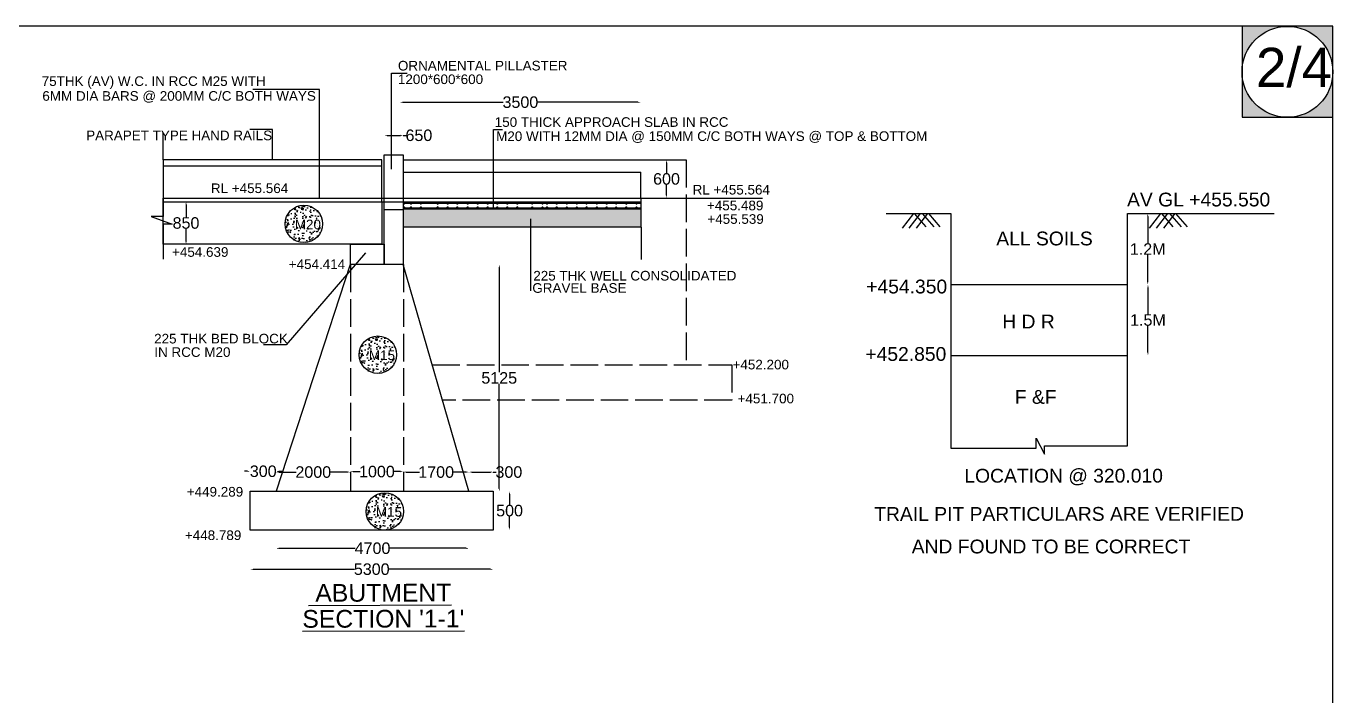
# Model space of a CAD drawing. Header units: inches. Extents: x 488932 to 506141, y -170181 to -158037.
# Drawn here: x 494785 to 506141, y -163856 to -158037 of the extents above; entities that cross this region are included whole.
import ezdxf

# ---------------------------------------------------------------- set-up
doc = ezdxf.new("R2010")
doc.units = ezdxf.units.IN
doc.header["$MEASUREMENT"] = 0
doc.linetypes.add('ACAD_ISO02W100', pattern=[15, 12, -3])
for name, color, linetype in [('DIMENSION', 7, 'Continuous'), ('DRAWING', 7, 'Continuous'), ('TEXT', 7, 'Continuous')]:
    doc.layers.add(name, color=color, linetype=linetype)
doc.styles.get("Standard").update_dxf_attribs({"font": 'arial.ttf'})
doc.dimstyles.new('ST100', dxfattribs={"dimtxt": 100, "dimasz": 25, "dimexe": 0, "dimexo": 300, "dimgap": 0.09, "dimtad": 0, "dimtih": 1, "dimtoh": 1, "dimdec": 0, "dimzin": 0, "dimdsep": 46, "dimtxsty": 'Standard', "dimcen": 0, "dimse1": 1, "dimse2": 1, "dimadec": 0, "dimazin": 0, "dimtfac": 1, "dimtdec": 0, "dimtofl": 0, "dimtmove": 0, "dimatfit": 3, "dimfxl": 2000, "dimtolj": 1, "dimtzin": 0, "dimarcsym": 0})

# ---------------------------------------------------------------- blocks, each defined once
blk = doc.blocks.new('*D53')
at = {"layer": 'Defpoints', "color": 0, "ltscale": 0.4, "transparency": 16777216}
for p in [(496957, -162079), (498632, -162079), (498632, -162574)]:
    blk.add_point(p, dxfattribs=at)
at = {"layer": 'DIMENSION', "color": 0, "lineweight": -2, "ltscale": 0.4, "transparency": 16777216}
for p, q in [((496982, -162574), (497644, -162574)), ((498608, -162574), (497946, -162574))]:
    blk.add_line(p, q, dxfattribs=at)
at = {"layer": 'DIMENSION', "color": 0, "ltscale": 0.4, "transparency": 16777216}
for points in [[(496982, -162570), (496982, -162579), (496957, -162574)], [(498608, -162570), (498608, -162579), (498632, -162574)]]:
    blk.add_solid(points, dxfattribs=at)
at = {"layer": 'DIMENSION', "color": 0, "ltscale": 0.4, "transparency": 16777216, "insert": (497795, -162574), "char_height": 100, "attachment_point": 5}
blk.add_mtext('\\A1;4700', dxfattribs=at)
blk = doc.blocks.new('*D54')
at = {"layer": 'Defpoints', "color": 0, "ltscale": 0.4, "transparency": 16777216}
for p in [(496732, -162416), (498844, -162416), (498844, -162756)]:
    blk.add_point(p, dxfattribs=at)
at = {"layer": 'DIMENSION', "color": 0, "lineweight": -2, "ltscale": 0.4, "transparency": 16777216}
for p, q in [((496758, -162756), (497639, -162756)), ((498820, -162756), (497938, -162756))]:
    blk.add_line(p, q, dxfattribs=at)
at = {"layer": 'DIMENSION', "color": 0, "ltscale": 0.4, "transparency": 16777216}
for points in [[(496758, -162752), (496758, -162761), (496732, -162756)], [(498820, -162752), (498820, -162761), (498844, -162756)]]:
    blk.add_solid(points, dxfattribs=at)
at = {"layer": 'DIMENSION', "color": 0, "ltscale": 0.4, "transparency": 16777216, "insert": (497788, -162756), "char_height": 100, "attachment_point": 5}
blk.add_mtext('\\A1;5300', dxfattribs=at)
blk = doc.blocks.new('*D55')
at = {"layer": 'Defpoints', "color": 0, "ltscale": 0.4, "transparency": 16777216}
for p in [(496957, -161905), (496732, -162079), (496957, -162079)]:
    blk.add_point(p, dxfattribs=at)
at = {"layer": 'DIMENSION', "color": 0, "lineweight": -2, "ltscale": 0.4, "transparency": 16777216}
for p, q in [((496708, -161905), (496682, -161905)), ((496982, -161905), (497007, -161905))]:
    blk.add_line(p, q, dxfattribs=at)
at = {"layer": 'DIMENSION', "color": 0, "ltscale": 0.4, "transparency": 16777216}
for points in [[(496708, -161901), (496708, -161909), (496732, -161905)], [(496982, -161901), (496982, -161909), (496957, -161905)]]:
    blk.add_solid(points, dxfattribs=at)
at = {"layer": 'DIMENSION', "color": 0, "ltscale": 0.4, "transparency": 16777216, "insert": (496845, -161905), "char_height": 100, "attachment_point": 5}
blk.add_mtext('\\A1;300', dxfattribs=at)
blk = doc.blocks.new('*D56')
at = {"layer": 'Defpoints', "color": 0, "ltscale": 0.4, "transparency": 16777216}
for p in [(497603, -161912), (496957, -162079), (497603, -162079)]:
    blk.add_point(p, dxfattribs=at)
at = {"layer": 'DIMENSION', "color": 0, "lineweight": -2, "ltscale": 0.4, "transparency": 16777216}
for p, q in [((496982, -161912), (497130, -161912)), ((497578, -161912), (497430, -161912))]:
    blk.add_line(p, q, dxfattribs=at)
at = {"layer": 'DIMENSION', "color": 0, "ltscale": 0.4, "transparency": 16777216}
for points in [[(496982, -161907), (496982, -161916), (496957, -161912)], [(497578, -161907), (497578, -161916), (497603, -161912)]]:
    blk.add_solid(points, dxfattribs=at)
at = {"layer": 'DIMENSION', "color": 0, "ltscale": 0.4, "transparency": 16777216, "insert": (497280, -161912), "char_height": 100, "attachment_point": 5}
blk.add_mtext('\\A1;2000', dxfattribs=at)
blk = doc.blocks.new('*D57')
at = {"layer": 'Defpoints', "color": 0, "ltscale": 0.4, "transparency": 16777216}
for p in [(498063, -161908), (497603, -162079), (498063, -162079)]:
    blk.add_point(p, dxfattribs=at)
at = {"layer": 'DIMENSION', "color": 0, "lineweight": -2, "ltscale": 0.4, "transparency": 16777216}
for p, q in [((497628, -161908), (497688, -161908)), ((498038, -161908), (497978, -161908))]:
    blk.add_line(p, q, dxfattribs=at)
at = {"layer": 'DIMENSION', "color": 0, "ltscale": 0.4, "transparency": 16777216}
for points in [[(497628, -161904), (497628, -161913), (497603, -161908)], [(498038, -161904), (498038, -161913), (498063, -161908)]]:
    blk.add_solid(points, dxfattribs=at)
at = {"layer": 'DIMENSION', "color": 0, "ltscale": 0.4, "transparency": 16777216, "insert": (497833, -161908), "char_height": 100, "attachment_point": 5}
blk.add_mtext('\\A1;1000', dxfattribs=at)
blk = doc.blocks.new('*D58')
at = {"layer": 'Defpoints', "color": 0, "ltscale": 0.4, "transparency": 16777216}
for p in [(498632, -161912), (498063, -162079), (498632, -162079)]:
    blk.add_point(p, dxfattribs=at)
at = {"layer": 'DIMENSION', "color": 0, "lineweight": -2, "ltscale": 0.4, "transparency": 16777216}
for p, q in [((498088, -161912), (498203, -161912)), ((498608, -161912), (498492, -161912))]:
    blk.add_line(p, q, dxfattribs=at)
at = {"layer": 'DIMENSION', "color": 0, "ltscale": 0.4, "transparency": 16777216}
for points in [[(498088, -161907), (498088, -161916), (498063, -161912)], [(498608, -161907), (498608, -161916), (498632, -161912)]]:
    blk.add_solid(points, dxfattribs=at)
at = {"layer": 'DIMENSION', "color": 0, "ltscale": 0.4, "transparency": 16777216, "insert": (498348, -161912), "char_height": 100, "attachment_point": 5}
blk.add_mtext('\\A1;1700', dxfattribs=at)
blk = doc.blocks.new('*D59')
at = {"layer": 'Defpoints', "color": 0, "ltscale": 0.4, "transparency": 16777216}
for p in [(498844, -161912), (498632, -162079), (498844, -162079)]:
    blk.add_point(p, dxfattribs=at)
at = {"layer": 'DIMENSION', "color": 0, "lineweight": -2, "ltscale": 0.4, "transparency": 16777216}
for p, q in [((498658, -161912), (498820, -161912)), ((498844, -161912), (498870, -161912))]:
    blk.add_line(p, q, dxfattribs=at)
at = {"layer": 'DIMENSION', "color": 0, "ltscale": 0.4, "transparency": 16777216}
for points in [[(498658, -161907), (498658, -161916), (498632, -161912)], [(498820, -161907), (498820, -161916), (498844, -161912)]]:
    blk.add_solid(points, dxfattribs=at)
at = {"layer": 'DIMENSION', "color": 0, "ltscale": 0.4, "transparency": 16777216, "insert": (498980, -161912), "char_height": 100, "attachment_point": 5}
blk.add_mtext('\\A1;300', dxfattribs=at)
blk = doc.blocks.new('*D60')
at = {"layer": 'Defpoints', "color": 0, "ltscale": 0.4, "transparency": 16777216}
for p in [(498844, -162079), (498844, -162416), (498986, -162416)]:
    blk.add_point(p, dxfattribs=at)
at = {"layer": 'DIMENSION', "color": 0, "lineweight": -2, "ltscale": 0.4, "transparency": 16777216}
for p, q in [((498986, -162104), (498986, -162196)), ((498986, -162391), (498986, -162299))]:
    blk.add_line(p, q, dxfattribs=at)
at = {"layer": 'DIMENSION', "color": 0, "ltscale": 0.4, "transparency": 16777216}
for points in [[(498981, -162104), (498990, -162104), (498986, -162079)], [(498981, -162391), (498990, -162391), (498986, -162416)]]:
    blk.add_solid(points, dxfattribs=at)
at = {"layer": 'DIMENSION', "color": 0, "ltscale": 0.4, "transparency": 16777216, "insert": (498986, -162247), "char_height": 100, "attachment_point": 5}
blk.add_mtext('\\A1;500', dxfattribs=at)
blk = doc.blocks.new('*D61')
at = {"layer": 'Defpoints', "color": 0, "ltscale": 0.4, "transparency": 16777216}
for p in [(498062, -160110), (498896, -160110), (498844, -162079)]:
    blk.add_point(p, dxfattribs=at)
at = {"layer": 'DIMENSION', "color": 0, "lineweight": -2, "ltscale": 0.4, "transparency": 16777216}
for p, q in [((498896, -160134), (498896, -161043)), ((498896, -162054), (498896, -161145))]:
    blk.add_line(p, q, dxfattribs=at)
at = {"layer": 'DIMENSION', "color": 0, "ltscale": 0.4, "transparency": 16777216}
for points in [[(498892, -160134), (498901, -160134), (498896, -160110)], [(498892, -162054), (498901, -162054), (498896, -162079)]]:
    blk.add_solid(points, dxfattribs=at)
at = {"layer": 'DIMENSION', "color": 0, "ltscale": 0.4, "transparency": 16777216, "insert": (498896, -161094), "char_height": 100, "attachment_point": 5}
blk.add_mtext('\\A1;5125', dxfattribs=at)
blk = doc.blocks.new('*D62')
at = {"layer": 'Defpoints', "color": 0, "ltscale": 0.4, "transparency": 16777216}
for p in [(496200, -159563), (496174, -159932), (496174, -159932)]:
    blk.add_point(p, dxfattribs=at)
at = {"layer": 'DIMENSION', "color": 0, "lineweight": -2, "ltscale": 0.4, "transparency": 16777216}
for p, q in [((496174, -159588), (496174, -159697)), ((496174, -159908), (496174, -159799))]:
    blk.add_line(p, q, dxfattribs=at)
at = {"layer": 'DIMENSION', "color": 0, "ltscale": 0.4, "transparency": 16777216}
for points in [[(496170, -159588), (496179, -159588), (496174, -159563)], [(496170, -159908), (496179, -159908), (496174, -159932)]]:
    blk.add_solid(points, dxfattribs=at)
at = {"layer": 'DIMENSION', "color": 0, "ltscale": 0.4, "transparency": 16777216, "insert": (496174, -159748), "char_height": 100, "attachment_point": 5}
blk.add_mtext('\\A1;850', dxfattribs=at)
blk = doc.blocks.new('*D63')
at = {"layer": 'Defpoints', "color": 0, "ltscale": 0.4, "transparency": 16777216}
for p in [(498062, -158986), (497898, -159154), (498062, -159154)]:
    blk.add_point(p, dxfattribs=at)
at = {"layer": 'DIMENSION', "color": 0, "lineweight": -2, "ltscale": 0.4, "transparency": 16777216}
for p, q in [((497922, -158986), (498037, -158986)), ((498062, -158986), (498087, -158986))]:
    blk.add_line(p, q, dxfattribs=at)
at = {"layer": 'DIMENSION', "color": 0, "ltscale": 0.4, "transparency": 16777216}
for points in [[(497922, -158981), (497922, -158990), (497898, -158986)], [(498037, -158981), (498037, -158990), (498062, -158986)]]:
    blk.add_solid(points, dxfattribs=at)
at = {"layer": 'DIMENSION', "color": 0, "ltscale": 0.4, "transparency": 16777216, "insert": (498198, -158986), "char_height": 100, "attachment_point": 5}
blk.add_mtext('\\A1;650', dxfattribs=at)
blk = doc.blocks.new('*D64')
at = {"layer": 'Defpoints', "color": 0, "ltscale": 0.4, "transparency": 16777216}
for p in [(498034, -158708), (500126, -158698), (500126, -159307)]:
    blk.add_point(p, dxfattribs=at)
at = {"layer": 'DIMENSION', "color": 0, "lineweight": -2, "ltscale": 0.4, "transparency": 16777216}
for p, q in [((498059, -158698), (498931, -158698)), ((500102, -158698), (499229, -158698))]:
    blk.add_line(p, q, dxfattribs=at)
at = {"layer": 'DIMENSION', "color": 0, "ltscale": 0.4, "transparency": 16777216}
for points in [[(498059, -158694), (498059, -158703), (498034, -158698)], [(500102, -158694), (500102, -158703), (500126, -158698)]]:
    blk.add_solid(points, dxfattribs=at)
at = {"layer": 'DIMENSION', "color": 0, "ltscale": 0.4, "transparency": 16777216, "insert": (499080, -158698), "char_height": 100, "attachment_point": 5}
blk.add_mtext('\\A1;3500', dxfattribs=at)
blk = doc.blocks.new('*D65')
at = {"layer": 'Defpoints', "color": 0, "ltscale": 0.4, "transparency": 16777216}
for p in [(500350, -159199), (500386, -159199), (500427, -159530)]:
    blk.add_point(p, dxfattribs=at)
at = {"layer": 'DIMENSION', "color": 0, "lineweight": -2, "ltscale": 0.4, "transparency": 16777216}
for p, q in [((500350, -159224), (500350, -159314)), ((500350, -159506), (500350, -159416))]:
    blk.add_line(p, q, dxfattribs=at)
at = {"layer": 'DIMENSION', "color": 0, "ltscale": 0.4, "transparency": 16777216}
for points in [[(500346, -159224), (500355, -159224), (500350, -159199)], [(500346, -159506), (500355, -159506), (500350, -159530)]]:
    blk.add_solid(points, dxfattribs=at)
at = {"layer": 'DIMENSION', "color": 0, "ltscale": 0.4, "transparency": 16777216, "insert": (500350, -159365), "char_height": 100, "attachment_point": 5}
blk.add_mtext('\\A1;600', dxfattribs=at)
blk = doc.blocks.new('*D67')
at = {"layer": 'Defpoints', "color": 0, "ltscale": 0.4, "transparency": 16777216}
for p in [(504356, -159664), (504532, -159664), (504356, -160283)]:
    blk.add_point(p, dxfattribs=at)
at = {"layer": 'DRAWING', "color": 0, "lineweight": -2, "ltscale": 0.4, "transparency": 16777216}
for p, q in [((504532, -159690), (504532, -159923)), ((504532, -160258), (504532, -160024))]:
    blk.add_line(p, q, dxfattribs=at)
at = {"layer": 'DRAWING', "color": 0, "ltscale": 0.4, "transparency": 16777216}
for points in [[(504528, -159690), (504537, -159690), (504532, -159664)], [(504528, -160258), (504537, -160258), (504532, -160283)]]:
    blk.add_solid(points, dxfattribs=at)
at = {"layer": 'DRAWING', "color": 0, "ltscale": 0.4, "transparency": 16777216, "insert": (504532, -159974), "char_height": 100, "attachment_point": 5}
blk.add_mtext('\\A1;1.2M', dxfattribs=at)
blk = doc.blocks.new('*D68')
at = {"layer": 'Defpoints', "color": 0, "ltscale": 0.4, "transparency": 16777216}
for p in [(504356, -160283), (504356, -160899), (504534, -160899)]:
    blk.add_point(p, dxfattribs=at)
at = {"layer": 'DRAWING', "color": 0, "lineweight": -2, "ltscale": 0.4, "transparency": 16777216}
for p, q in [((504534, -160308), (504534, -160540)), ((504534, -160874), (504534, -160642))]:
    blk.add_line(p, q, dxfattribs=at)
at = {"layer": 'DRAWING', "color": 0, "ltscale": 0.4, "transparency": 16777216}
for points in [[(504530, -160308), (504539, -160308), (504534, -160283)], [(504530, -160874), (504539, -160874), (504534, -160899)]]:
    blk.add_solid(points, dxfattribs=at)
at = {"layer": 'DRAWING', "color": 0, "ltscale": 0.4, "transparency": 16777216, "insert": (504534, -160591), "char_height": 100, "attachment_point": 5}
blk.add_mtext('\\A1;1.5M', dxfattribs=at)

msp = doc.modelspace()

# ---------------------------------------------------------------- hatches: boundary and pattern name
at = {"layer": 'DRAWING', "ltscale": 0.4}
h = msp.add_hatch(dxfattribs=at)
h.set_pattern_fill('AR-CONC', color=256, scale=12.893543, angle=0.1412, style=0)
h.set_pattern_definition([(50.141203, (0, 0), (92.499912, -7.863036), [9.670158, -106.371733]), (355.141203, (0, 0), (-18.128922, 96.939836), [7.736126, -85.097386]), (100.592603, (7.71, -0.655), (74.371058, 89.076741), [8.218369, -90.402062]), (46.325403, (-0.06, 25.79), (137.657364, -21.00208), [14.505236, -159.5576]), (96.776803, (11.41, 24.04), (120.201244, 125.894923), [12.327554, -135.603072]), (351.325403, (-0.06, 25.79), (120.201146, 125.895017), [11.60419, -127.64608]), (21.141203, (12.846, 19.37), (77.09017, -51.722013), [9.670158, -106.371733]), (326.141203, (12.85, 19.37), (31.141452, 93.574567), [7.736126, -85.097386]), (71.592603, (19.27, 15.06), (108.231654, 41.852469), [8.218369, -90.402062]), (37.641203, (0, 0), (1.4620525, 42.925547), [0, -84.065903, 0, -86.386741, 0, -85.419725]), (7.641203, (0, 0), (33.7935554, 50.9370826), [0, -49.253336, 0, -82.1318714, 0, -32.556197]), (327.641203, (-28.753, -0.07), (68.8355854, -2.7384882), [0, -32.2338585, 0, -100.5696385, 0, -133.448174]), (317.641203, (-41.646, -0.1), (75.1613245, 13.092351), [0, -41.904016, 0, -66.788555, 0, -94.767544])])
h.paths.add_polyline_path([(497035.4, -159755.3, 1), (497360.7, -159755.3, 1)])
h.paths.add_polyline_path([(497098.6, -159697.4), (497353.4, -159697.4), (497353.4, -159824.6), (497098.6, -159824.6)], flags=24)
h = msp.add_hatch(dxfattribs=at)
h.set_pattern_fill('AR-SAND', color=256, scale=20, style=0)
h.set_pattern_definition([(37.5, (0, 0), (-1.2598672, 38.5364754), [0, -30.4, 0, -34, 0, -32.5]), (7.5, (0, 0), (35.395534, 56.4429213), [0, -16.4, 0, -27.4, 0, -10.5]), (327.5, (-24.6, 0), (62.2828372, 0.113181), [0, -10, 0, -36, 0, -47]), (317.5, (-24.6, 0), (60.122532, 17.5535113), [0, -5, 0, -23.6, 0, -27])])
h.paths.add_polyline_path([(500128.5, -159626), (498062, -159626), (498062, -159782), (500128.5, -159782)])
h = msp.add_hatch(dxfattribs=at)
h.set_pattern_fill('ANSI31', color=256, style=0)
h.set_pattern_definition([(45, (0, 0), (-0.088388347648, 0.088388347648), [])])
h.paths.add_polyline_path([(498073, -159578.5, 1), (498064, -159578.5, 1)])
h = msp.add_hatch(dxfattribs=at)
h.set_pattern_fill('ANSI31', color=256, style=0)
h.set_pattern_definition([(315, (0, -319190.5), (-0.088388347648, -0.088388347648), [])])
h.paths.add_polyline_path([(498064, -159612, 1), (498073, -159612, 1)])
h = msp.add_hatch(dxfattribs=at)
h.set_pattern_fill('ANSI31', color=256, style=0)
h.set_pattern_definition([(45, (60.5, 0), (-0.088388347648, 0.088388347648), [])])
h.paths.add_polyline_path([(498133.5, -159578.5, 1), (498124.5, -159578.5, 1)])
h = msp.add_hatch(dxfattribs=at)
h.set_pattern_fill('ANSI31', color=256, style=0)
h.set_pattern_definition([(315, (60.5, -319190.5), (-0.088388347648, -0.088388347648), [])])
h.paths.add_polyline_path([(498124.5, -159612, 1), (498133.5, -159612, 1)])
h = msp.add_hatch(dxfattribs=at)
h.set_pattern_fill('ANSI31', color=256, style=0)
h.set_pattern_definition([(45, (146, 0), (-0.088388347648, 0.088388347648), [])])
h.paths.add_polyline_path([(498219, -159578.5, 1), (498210, -159578.5, 1)])
h = msp.add_hatch(dxfattribs=at)
h.set_pattern_fill('ANSI31', color=256, style=0)
h.set_pattern_definition([(315, (146, -319190.5), (-0.088388347648, -0.088388347648), [])])
h.paths.add_polyline_path([(498210, -159612, 1), (498219, -159612, 1)])
h = msp.add_hatch(dxfattribs=at)
h.set_pattern_fill('ANSI31', color=256, style=0)
h.set_pattern_definition([(45, (291.5, 0), (-0.088388347648, 0.088388347648), [])])
h.paths.add_polyline_path([(498364.5, -159578.5, 1), (498355.5, -159578.5, 1)])
h = msp.add_hatch(dxfattribs=at)
h.set_pattern_fill('ANSI31', color=256, style=0)
h.set_pattern_definition([(315, (291.5, -319190.5), (-0.088388347648, -0.088388347648), [])])
h.paths.add_polyline_path([(498355.5, -159612, 1), (498364.5, -159612, 1)])
h = msp.add_hatch(dxfattribs=at)
h.set_pattern_fill('ANSI31', color=256, style=0)
h.set_pattern_definition([(45, (379, 0), (-0.088388347648, 0.088388347648), [])])
h.paths.add_polyline_path([(498452, -159578.5, 1), (498443, -159578.5, 1)])
h = msp.add_hatch(dxfattribs=at)
h.set_pattern_fill('ANSI31', color=256, style=0)
h.set_pattern_definition([(315, (379, -319190.5), (-0.088388347648, -0.088388347648), [])])
h.paths.add_polyline_path([(498443, -159612, 1), (498452, -159612, 1)])
h = msp.add_hatch(dxfattribs=at)
h.set_pattern_fill('ANSI31', color=256, style=0)
h.set_pattern_definition([(45, (463, 0), (-0.088388347648, 0.088388347648), [])])
h.paths.add_polyline_path([(498536, -159578.5, 1), (498527, -159578.5, 1)])
h = msp.add_hatch(dxfattribs=at)
h.set_pattern_fill('ANSI31', color=256, style=0)
h.set_pattern_definition([(315, (463, -319190.5), (-0.088388347648, -0.088388347648), [])])
h.paths.add_polyline_path([(498527, -159612, 1), (498536, -159612, 1)])
h = msp.add_hatch(dxfattribs=at)
h.set_pattern_fill('ANSI31', color=256, style=0)
h.set_pattern_definition([(45, (552.5, 0), (-0.088388347648, 0.088388347648), [])])
h.paths.add_polyline_path([(498625.5, -159578.5, 1), (498616.5, -159578.5, 1)])
h = msp.add_hatch(dxfattribs=at)
h.set_pattern_fill('ANSI31', color=256, style=0)
h.set_pattern_definition([(315, (552.5, -319190.5), (-0.088388347648, -0.088388347648), [])])
h.paths.add_polyline_path([(498616.5, -159612, 1), (498625.5, -159612, 1)])
h = msp.add_hatch(dxfattribs=at)
h.set_pattern_fill('ANSI31', color=256, style=0)
h.set_pattern_definition([(45, (639.5, 0), (-0.088388347648, 0.088388347648), [])])
h.paths.add_polyline_path([(498712.5, -159578.5, 1), (498703.5, -159578.5, 1)])
h = msp.add_hatch(dxfattribs=at)
h.set_pattern_fill('ANSI31', color=256, style=0)
h.set_pattern_definition([(315, (639.5, -319190.5), (-0.088388347648, -0.088388347648), [])])
h.paths.add_polyline_path([(498703.5, -159612, 1), (498712.5, -159612, 1)])
h = msp.add_hatch(dxfattribs=at)
h.set_pattern_fill('ANSI31', color=256, style=0)
h.set_pattern_definition([(45, (726.5, 0), (-0.088388347648, 0.088388347648), [])])
h.paths.add_polyline_path([(498799.5, -159578.5, 1), (498790.5, -159578.5, 1)])
h = msp.add_hatch(dxfattribs=at)
h.set_pattern_fill('ANSI31', color=256, style=0)
h.set_pattern_definition([(315, (726.5, -319190.5), (-0.088388347648, -0.088388347648), [])])
h.paths.add_polyline_path([(498790.5, -159612, 1), (498799.5, -159612, 1)])
h = msp.add_hatch(dxfattribs=at)
h.set_pattern_fill('ANSI31', color=256, style=0)
h.set_pattern_definition([(45, (810.5, 0), (-0.088388347648, 0.088388347648), [])])
h.paths.add_polyline_path([(498883.5, -159578.5, 1), (498874.5, -159578.5, 1)])
h = msp.add_hatch(dxfattribs=at)
h.set_pattern_fill('ANSI31', color=256, style=0)
h.set_pattern_definition([(315, (810.5, -319190.5), (-0.088388347648, -0.088388347648), [])])
h.paths.add_polyline_path([(498874.5, -159612, 1), (498883.5, -159612, 1)])
h = msp.add_hatch(dxfattribs=at)
h.set_pattern_fill('ANSI31', color=256, style=0)
h.set_pattern_definition([(45, (897, 0), (-0.088388347648, 0.088388347648), [])])
h.paths.add_polyline_path([(498970, -159578.5, 1), (498961, -159578.5, 1)])
h = msp.add_hatch(dxfattribs=at)
h.set_pattern_fill('ANSI31', color=256, style=0)
h.set_pattern_definition([(315, (897, -319190.5), (-0.088388347648, -0.088388347648), [])])
h.paths.add_polyline_path([(498961, -159612, 1), (498970, -159612, 1)])
h = msp.add_hatch(dxfattribs=at)
h.set_pattern_fill('ANSI31', color=256, style=0)
h.set_pattern_definition([(45, (984, 0), (-0.088388347648, 0.088388347648), [])])
h.paths.add_polyline_path([(499057, -159578.5, 1), (499048, -159578.5, 1)])
h = msp.add_hatch(dxfattribs=at)
h.set_pattern_fill('ANSI31', color=256, style=0)
h.set_pattern_definition([(315, (984, -319190.5), (-0.088388347648, -0.088388347648), [])])
h.paths.add_polyline_path([(499048, -159612, 1), (499057, -159612, 1)])
h = msp.add_hatch(dxfattribs=at)
h.set_pattern_fill('ANSI31', color=256, style=0)
h.set_pattern_definition([(45, (1113.5, 0), (-0.088388347648, 0.088388347648), [])])
h.paths.add_polyline_path([(499186.5, -159578.5, 1), (499177.5, -159578.5, 1)])
h = msp.add_hatch(dxfattribs=at)
h.set_pattern_fill('ANSI31', color=256, style=0)
h.set_pattern_definition([(315, (1113.5, -319190.5), (-0.088388347648, -0.088388347648), [])])
h.paths.add_polyline_path([(499177.5, -159612, 1), (499186.5, -159612, 1)])
h = msp.add_hatch(dxfattribs=at)
h.set_pattern_fill('ANSI31', color=256, style=0)
h.set_pattern_definition([(45, (1202.5, 0), (-0.088388347648, 0.088388347648), [])])
h.paths.add_polyline_path([(499275.5, -159578.5, 1), (499266.5, -159578.5, 1)])
h = msp.add_hatch(dxfattribs=at)
h.set_pattern_fill('ANSI31', color=256, style=0)
h.set_pattern_definition([(315, (1202.5, -319190.5), (-0.088388347648, -0.088388347648), [])])
h.paths.add_polyline_path([(499266.5, -159612, 1), (499275.5, -159612, 1)])
h = msp.add_hatch(dxfattribs=at)
h.set_pattern_fill('ANSI31', color=256, style=0)
h.set_pattern_definition([(45, (1242.5, 0), (-0.088388347648, 0.088388347648), [])])
h.paths.add_polyline_path([(499315.5, -159578.5, 1), (499306.5, -159578.5, 1)])
h = msp.add_hatch(dxfattribs=at)
h.set_pattern_fill('ANSI31', color=256, style=0)
h.set_pattern_definition([(315, (1242.5, -319190.5), (-0.088388347648, -0.088388347648), [])])
h.paths.add_polyline_path([(499306.5, -159612, 1), (499315.5, -159612, 1)])
h = msp.add_hatch(dxfattribs=at)
h.set_pattern_fill('ANSI31', color=256, style=0)
h.set_pattern_definition([(45, (1326.5, 0), (-0.088388347648, 0.088388347648), [])])
h.paths.add_polyline_path([(499399.5, -159578.5, 1), (499390.5, -159578.5, 1)])
h = msp.add_hatch(dxfattribs=at)
h.set_pattern_fill('ANSI31', color=256, style=0)
h.set_pattern_definition([(315, (1326.5, -319190.5), (-0.088388347648, -0.088388347648), [])])
h.paths.add_polyline_path([(499390.5, -159612, 1), (499399.5, -159612, 1)])
h = msp.add_hatch(dxfattribs=at)
h.set_pattern_fill('ANSI31', color=256, style=0)
h.set_pattern_definition([(45, (1414.5, 0), (-0.088388347648, 0.088388347648), [])])
h.paths.add_polyline_path([(499487.5, -159578.5, 1), (499478.5, -159578.5, 1)])
h = msp.add_hatch(dxfattribs=at)
h.set_pattern_fill('ANSI31', color=256, style=0)
h.set_pattern_definition([(315, (1414.5, -319190.5), (-0.088388347648, -0.088388347648), [])])
h.paths.add_polyline_path([(499478.5, -159612, 1), (499487.5, -159612, 1)])
h = msp.add_hatch(dxfattribs=at)
h.set_pattern_fill('ANSI31', color=256, style=0)
h.set_pattern_definition([(45, (1501.5, 0), (-0.088388347648, 0.088388347648), [])])
h.paths.add_polyline_path([(499574.5, -159578.5, 1), (499565.5, -159578.5, 1)])
h = msp.add_hatch(dxfattribs=at)
h.set_pattern_fill('ANSI31', color=256, style=0)
h.set_pattern_definition([(315, (1501.5, -319190.5), (-0.088388347648, -0.088388347648), [])])
h.paths.add_polyline_path([(499565.5, -159612, 1), (499574.5, -159612, 1)])
h = msp.add_hatch(dxfattribs=at)
h.set_pattern_fill('ANSI31', color=256, style=0)
h.set_pattern_definition([(45, (1586, 0), (-0.088388347648, 0.088388347648), [])])
h.paths.add_polyline_path([(499659, -159578.5, 1), (499650, -159578.5, 1)])
h = msp.add_hatch(dxfattribs=at)
h.set_pattern_fill('ANSI31', color=256, style=0)
h.set_pattern_definition([(315, (1586, -319190.5), (-0.088388347648, -0.088388347648), [])])
h.paths.add_polyline_path([(499650, -159612, 1), (499659, -159612, 1)])
h = msp.add_hatch(dxfattribs=at)
h.set_pattern_fill('ANSI31', color=256, style=0)
h.set_pattern_definition([(45, (1675.5, 0), (-0.088388347648, 0.088388347648), [])])
h.paths.add_polyline_path([(499748.5, -159578.5, 1), (499739.5, -159578.5, 1)])
h = msp.add_hatch(dxfattribs=at)
h.set_pattern_fill('ANSI31', color=256, style=0)
h.set_pattern_definition([(315, (1675.5, -319190.5), (-0.088388347648, -0.088388347648), [])])
h.paths.add_polyline_path([(499739.5, -159612, 1), (499748.5, -159612, 1)])
h = msp.add_hatch(dxfattribs=at)
h.set_pattern_fill('ANSI31', color=256, style=0)
h.set_pattern_definition([(45, (1760.5, 0), (-0.088388347648, 0.088388347648), [])])
h.paths.add_polyline_path([(499833.5, -159578.5, 1), (499824.5, -159578.5, 1)])
h = msp.add_hatch(dxfattribs=at)
h.set_pattern_fill('ANSI31', color=256, style=0)
h.set_pattern_definition([(315, (1760.5, -319190.5), (-0.088388347648, -0.088388347648), [])])
h.paths.add_polyline_path([(499824.5, -159612, 1), (499833.5, -159612, 1)])
h = msp.add_hatch(dxfattribs=at)
h.set_pattern_fill('ANSI31', color=256, style=0)
h.set_pattern_definition([(45, (1843, 0), (-0.088388347648, 0.088388347648), [])])
h.paths.add_polyline_path([(499916, -159578.5, 1), (499907, -159578.5, 1)])
h = msp.add_hatch(dxfattribs=at)
h.set_pattern_fill('ANSI31', color=256, style=0)
h.set_pattern_definition([(315, (1843, -319190.5), (-0.088388347648, -0.088388347648), [])])
h.paths.add_polyline_path([(499907, -159612, 1), (499916, -159612, 1)])
h = msp.add_hatch(dxfattribs=at)
h.set_pattern_fill('ANSI31', color=256, style=0)
h.set_pattern_definition([(45, (1931, 0), (-0.088388347648, 0.088388347648), [])])
h.paths.add_polyline_path([(500004, -159578.5, 1), (499995, -159578.5, 1)])
h = msp.add_hatch(dxfattribs=at)
h.set_pattern_fill('ANSI31', color=256, style=0)
h.set_pattern_definition([(315, (1931, -319190.5), (-0.088388347648, -0.088388347648), [])])
h.paths.add_polyline_path([(499995, -159612, 1), (500004, -159612, 1)])
h = msp.add_hatch(dxfattribs=at)
h.set_pattern_fill('ANSI31', color=256, style=0)
h.set_pattern_definition([(45, (2019.5, 0), (-0.088388347648, 0.088388347648), [])])
h.paths.add_polyline_path([(500092.5, -159578.5, 1), (500083.5, -159578.5, 1)])
h = msp.add_hatch(dxfattribs=at)
h.set_pattern_fill('ANSI31', color=256, style=0)
h.set_pattern_definition([(315, (2019.5, -319190.5), (-0.088388347648, -0.088388347648), [])])
h.paths.add_polyline_path([(500083.5, -159612, 1), (500092.5, -159612, 1)])
h = msp.add_hatch(dxfattribs=at)
h.set_pattern_fill('AR-CONC', color=256, scale=12.893543, angle=0.1412, style=0)
h.set_pattern_definition([(50.141203, (643.57, -1136.58), (92.499912, -7.863036), [9.670158, -106.371733]), (355.141203, (643.57, -1136.58), (-18.128922, 96.939836), [7.736126, -85.097386]), (100.592603, (651.275, -1137.23), (74.371058, 89.076741), [8.218369, -90.402062]), (46.325403, (643.5, -1110.79), (137.657364, -21.00208), [14.505236, -159.5576]), (96.776803, (654.97, -1112.54), (120.201244, 125.894923), [12.327554, -135.603072]), (351.325403, (643.5, -1110.79), (120.201146, 125.895017), [11.60419, -127.64608]), (21.141203, (656.41, -1117.21), (77.09017, -51.722013), [9.670158, -106.371733]), (326.141203, (656.41, -1117.21), (31.141452, 93.574567), [7.736126, -85.097386]), (71.592603, (662.84, -1121.52), (108.231654, 41.852469), [8.218369, -90.402062]), (37.641203, (643.567, -1136.58), (1.4620525, 42.925547), [0, -84.065903, 0, -86.386741, 0, -85.419725]), (7.641203, (643.567, -1136.58), (33.7935554, 50.9370826), [0, -49.253336, 0, -82.1318714, 0, -32.556197]), (327.641203, (614.814, -1136.65), (68.8355854, -2.7384882), [0, -32.2338585, 0, -100.5696385, 0, -133.448174]), (317.641203, (601.92, -1136.68), (75.1613245, 13.092351), [0, -41.904016, 0, -66.788555, 0, -94.767544])])
h.paths.add_polyline_path([(497679, -160891.9, 1), (498004.3, -160891.9, 1)])
h.paths.add_polyline_path([(497742.2, -160834), (497997.9, -160834), (497997.9, -160961.2), (497742.2, -160961.2)], flags=24)
h = msp.add_hatch(dxfattribs=at)
h.set_pattern_fill('AR-CONC', color=256, scale=12.893543, angle=0.1412, style=0)
h.set_pattern_definition([(50.141203, (704.07, -2498.08), (92.499912, -7.863036), [9.670158, -106.371733]), (355.141203, (704.07, -2498.08), (-18.128922, 96.939836), [7.736126, -85.097386]), (100.592603, (711.775, -2498.73), (74.371058, 89.076741), [8.218369, -90.402062]), (46.325403, (704, -2472.29), (137.657364, -21.00208), [14.505236, -159.5576]), (96.776803, (715.47, -2474.04), (120.201244, 125.894923), [12.327554, -135.603072]), (351.325403, (704, -2472.29), (120.201146, 125.895017), [11.60419, -127.64608]), (21.141203, (716.91, -2478.71), (77.09017, -51.722013), [9.670158, -106.371733]), (326.141203, (716.91, -2478.71), (31.141452, 93.574567), [7.736126, -85.097386]), (71.592603, (723.34, -2483.02), (108.231654, 41.852469), [8.218369, -90.402062]), (37.641203, (704.067, -2498.08), (1.4620525, 42.925547), [0, -84.065903, 0, -86.386741, 0, -85.419725]), (7.641203, (704.067, -2498.08), (33.7935554, 50.9370826), [0, -49.253336, 0, -82.1318714, 0, -32.556197]), (327.641203, (675.314, -2498.15), (68.8355854, -2.7384882), [0, -32.2338585, 0, -100.5696385, 0, -133.448174]), (317.641203, (662.42, -2498.18), (75.1613245, 13.092351), [0, -41.904016, 0, -66.788555, 0, -94.767544])])
h.paths.add_polyline_path([(497739.5, -162253.4, 1), (498064.8, -162253.4, 1)])
h.paths.add_polyline_path([(497802.7, -162195.5), (498058.4, -162195.5), (498058.4, -162322.7), (497802.7, -162322.7)], flags=24)
at = {"layer": 'TEXT', "ltscale": 0.4}
h = msp.add_hatch(dxfattribs=at)
h.set_pattern_fill('AR-SAND', color=256, scale=0.681103, style=0)
h.set_pattern_definition([(37.5, (266308.2653, -51207.8804), (-0.042904976, 1.3123657775), [0, -1.0352768187, 0, -1.1578753894, 0, -1.1067926516]), (7.5, (266308.2653, -51207.8804), (1.205400525, 1.922172632), [0, -0.5585045996, 0, -0.933111343, 0, -0.3575791644]), (327.5, (266307.4275, -51207.8804), (2.1210518945, 0.0038543993), [0, -0.340551585, 0, -1.2259857064, 0, -1.60059245]), (317.5, (266307.4275, -51207.8804), (2.04748236, 0.59778761), [0, -0.1702757926, 0, -0.803701741, 0, -0.91948928])])
h.paths.add_polyline_path([(505353.3, -158037), (505353.3, -158395.2, -0.9520527), (506141, -158434), (506141, -158037)])
h.paths.add_polyline_path([(505728, -158828.3, -0.3725087), (505353.3, -158472.7), (505353.3, -158828.3)])
h.paths.add_polyline_path([(505764.5, -158828.3), (506141, -158828.3), (506141, -158434, -0.4007378)])

# ---------------------------------------------------------------- linework, layer by layer
at = {"layer": 'DIMENSION', "ltscale": 0.4}
for points in [[(495976, -159199.5), (495976, -158963)], [(495976, -159199.5), (495976, -159690), (495872.5, -159690), (496052.5, -159758), (495976, -159758), (495976, -160063)], [(500128.5, -159626), (500128.5, -159530.5)], [(500128.5, -159530.5), (501185, -159530.5)], [(500128.5, -159784), (500128.5, -160063.5)]]:
    msp.add_lwpolyline(points, dxfattribs=at)
at = {"layer": 'DRAWING', "ltscale": 0.4}
for points in [[(506141, -158037), (488932, -158037), (488932, -170181), (506141, -170181)], [(498062, -160109.5), (497897.5, -160109.5), (497897.5, -159154.5), (498062, -159154.5)], [(497876.5, -159932.5), (495976, -159932.5), (495976, -159563), (497876.5, -159563)], [(498062, -159782), (500128.5, -159782), (500128.5, -159626), (498062, -159626)], [(497897.5, -160109.5), (497603, -160109.5), (497603, -159932.5), (497897.5, -159932.5)], [(496957, -162079), (498632.5, -162079), (498062, -160109.5), (497602, -160109.5)], [(496732.5, -162079), (498844.5, -162079), (498844.5, -162416), (496732.5, -162416)]]:
    msp.add_lwpolyline(points, close=True, dxfattribs=at)
for points in [[(497876.5, -159563), (497876.5, -159199.5), (495976, -159199.5), (495976, -159530.5)], [(498062, -159199), (500521.5, -159199)], [(495976, -159252), (497876.5, -159252)], [(495976, -159563), (495976, -159530.5), (500126.5, -159530.5), (500126.5, -159307)], [(498062, -159307), (500126.5, -159307)], [(497876.5, -159563), (500128.5, -159563)], [(498062, -159632), (497897.5, -159632)], [(498062, -159574), (500128.5, -159574)], [(498062, -159616.5), (500128.5, -159616.5)], [(502257.5, -159664.5), (502822, -159664.5), (502822, -161704), (503561.5, -161704), (503561.5, -161617), (503635.5, -161757), (503635.5, -161683.5), (504356, -161683.5), (504356, -159664.5), (505630.5, -159664.5)], [(502495.5, -159664.5), (502397, -159791)], [(502555.5, -159664.5), (502457, -159791)], [(502503, -159664.5), (502603, -159781.5)], [(502618.5, -159664.5), (502520, -159791)], [(502573, -159664.5), (502673, -159781.5)], [(502625.5, -159664.5), (502725.5, -159781.5)], [(504644, -159664.5), (504545.5, -159791)], [(504704, -159664.5), (504605.5, -159791)], [(504651.5, -159664.5), (504751.5, -159781.5)], [(504767, -159664.5), (504668.5, -159791)], [(504721.5, -159664.5), (504821.5, -159781.5)], [(504774, -159664.5), (504874, -159781.5)], [(502822, -160283), (504356, -160283)], [(502822, -160899), (504356, -160899)]]:
    msp.add_lwpolyline(points, dxfattribs=at)
at = {"layer": 'DRAWING', "linetype": 'ACAD_ISO02W100', "ltscale": 20}
for points in [[(500521.5, -159199), (500521.5, -160981.1)], [(497603, -160109.5), (497603, -162079)], [(498063, -160109.5), (498063, -162079)], [(498314.5, -160981.1), (500918, -160981.1), (500918, -161287), (498403.1, -161287)]]:
    msp.add_lwpolyline(points, dxfattribs=at)
at = {"layer": 'DRAWING', "ltscale": 0.4}
for centre, radius in [((497198.1, -159755.3), 162.6), ((498068.5, -159578.5), 4.5), ((498068.5, -159612), 4.5), ((498129, -159578.5), 4.5), ((498129, -159612), 4.5), ((498214.5, -159578.5), 4.5), ((498214.5, -159612), 4.5), ((498360, -159578.5), 4.5), ((498360, -159612), 4.5), ((498447.5, -159578.5), 4.5), ((498447.5, -159612), 4.5), ((498531.5, -159578.5), 4.5), ((498531.5, -159612), 4.5), ((498621, -159578.5), 4.5), ((498621, -159612), 4.5), ((498708, -159578.5), 4.5), ((498708, -159612), 4.5), ((498795, -159578.5), 4.5), ((498795, -159612), 4.5), ((498879, -159578.5), 4.5), ((498879, -159612), 4.5), ((498965.5, -159578.5), 4.5), ((498965.5, -159612), 4.5), ((499052.5, -159578.5), 4.5), ((499052.5, -159612), 4.5), ((499182, -159578.5), 4.5), ((499182, -159612), 4.5), ((499271, -159578.5), 4.5), ((499271, -159612), 4.5), ((499311, -159578.5), 4.5), ((499311, -159612), 4.5), ((499395, -159578.5), 4.5), ((499395, -159612), 4.5), ((499483, -159578.5), 4.5), ((499483, -159612), 4.5), ((499570, -159578.5), 4.5), ((499570, -159612), 4.5), ((499654.5, -159578.5), 4.5), ((499654.5, -159612), 4.5), ((499744, -159578.5), 4.5), ((499744, -159612), 4.5), ((499829, -159578.5), 4.5), ((499829, -159612), 4.5), ((499911.5, -159578.5), 4.5), ((499911.5, -159612), 4.5), ((499999.5, -159578.5), 4.5), ((499999.5, -159612), 4.5), ((500088, -159578.5), 4.5), ((500088, -159612), 4.5), ((497841.6, -160891.9), 162.6), ((497902.1, -162253.4), 162.6)]:
    msp.add_circle(centre, radius, dxfattribs=at)
at = {"layer": 'TEXT', "ltscale": 0.4}
msp.add_lwpolyline([(506141, -158037), (505353.3, -158037), (505353.3, -158828.3), (506141, -158828.3)], close=True, dxfattribs=at)
msp.add_circle((505746.2, -158434), 394.8, dxfattribs=at)

# ---------------------------------------------------------------- texts
at = {"layer": 'DRAWING', "color": 7}
for s, height, p in [('ORNAMENTAL PILLASTER', 83.611, (498015.8, -158422.6)), ('75THK (AV) W.C. IN RCC M25 WITH', 83.611, (494920, -158556.9)), ('1200*600*600', 83.611, (498015.5, -158540.5)), ('6MM DIA BARS @ 200MM C/C BOTH WAYS', 83.611, (494925.5, -158685.6)), ('150 THICK APPROACH SLAB IN RCC', 83.611, (498857, -158912.5)), ('PARAPET TYPE HAND RAILS', 83.611, (495306.5, -159028.6)), ('M20 WITH 12MM DIA @ 150MM C/C BOTH WAYS @ TOP & BOTTOM', 83.611, (498869.2, -159035.4)), ('RL +455.564', 83.611, (496390.1, -159487.6)), ('RL +455.564', 83.611, (500576.5, -159500.2)), (' +455.489', 83.61, (500669, -159637.2)), ('AV GL +455.550', 120, (504352.3, -159603.9)), (' +455.539', 83.61, (500672.5, -159754.9)), ('ALL SOILS', 120, (503215.8, -159942.2)), (' +454.639', 83.61, (496020, -160041.4)), (' +454.414', 83.61, (497034.5, -160147.4)), ('225 THK WELL CONSOLIDATED', 83.611, (499192, -160247.4)), ('+454.350', 120, (502085.3, -160359.7)), ('GRAVEL BASE', 83.611, (499183.8, -160354.1)), ('H D R', 120, (503267.8, -160663.9)), ('225 THK BED BLOCK', 83.611, (495897, -160794.1)), ('IN RCC M20', 83.61, (495898.3, -160911.1)), ('+452.850', 120, (502077.8, -160945.7)), ('+452.200', 83.61, (500923.8, -161019.7)), ('+451.700', 83.61, (500967.8, -161314.7)), ('F &F ', 120, (503376.9, -161318.6)), ('LOCATION @ 320.010', 120, (502938.2, -162003.6)), ('+449.289', 83.61, (496180.6, -162124.6)), ('TRAIL PIT PARTICULARS ARE VERIFIED', 120, (502155.1, -162335.7)), ('+448.789', 83.61, (496164.3, -162502.2)), ('AND FOUND TO BE CORRECT', 120, (502480.8, -162618.8))]:
    msp.add_text(s, height=height, rotation=0.01749, dxfattribs=at).set_placement(p)
at = {"layer": 'DRAWING', "char_height": 83.61, "width": 224.569, "attachment_point": 1}
for s, insert in [('M20', (497119.5, -159718.3)), ('M15', (497763.1, -160854.9)), ('M15', (497823.6, -162216.4))]:
    msp.add_mtext(s, dxfattribs=dict(at, insert=insert))
at = {"layer": 'TEXT'}
for s, p in [('%%U ABUTMENT', (497237.9, -163038.8)), ("%%USECTION '1-1'", (497184.9, -163264.4))]:
    msp.add_text(s, height=153.952, rotation=0.1412, dxfattribs=at).set_placement(p)
at = {"layer": 'TEXT', "insert": (505472.6, -158225.3), "char_height": 340.55, "width": 643.159, "attachment_point": 1}
msp.add_mtext('2/4', dxfattribs=at)

# ---------------------------------------------------------------- dimensions: what is measured, and where the dimension line sits
at = {"layer": 'DIMENSION', "ltscale": 0.4}
for base, p1, p2, text, picture, middle in [((500126.5, -158698.5), (498034, -158708), (500126.5, -159307), '3500', '*D64', (499080.2, -158698.5)), ((498062, -158985.5), (497897.5, -159154.5), (498062, -159154.5), '650', '*D63', (498197.7, -158985.5)), ((496957, -161905), (496732.5, -162079), (496957, -162079), '300', '*D55', (496844.8, -161905)), ((497603, -161911.5), (496957, -162079), (497603, -162079), '2000', '*D56', (497280, -161911.5)), ((498063, -161908.5), (497603, -162079), (498063, -162079), '1000', '*D57', (497833, -161908.5)), ((498632.5, -161911.5), (498063, -162079), (498632.5, -162079), '1700', '*D58', (498347.8, -161911.5)), ((498844.5, -161911.5), (498632.5, -162079), (498844.5, -162079), '300', '*D59', (498979.9, -161911.5)), ((498632.5, -162574.5), (496957, -162079), (498632.5, -162079), '4700', '*D53', (497794.8, -162574.5)), ((498844.5, -162756.5), (496732.5, -162416), (498844.5, -162416), '5300', '*D54', (497788.5, -162756.5))]:
    dim = msp.add_linear_dim(base=base, p1=p1, p2=p2, text=text, dimstyle='ST100', dxfattribs=at)
    dim.commit()
    dim.dimension.update_dxf_attribs({"geometry": picture, "text_midpoint": middle})
for base, p1, p2, text, picture, middle in [((500350.5, -159199), (500427, -159530.5), (500386, -159199), '600', '*D65', (500350.5, -159364.7)), ((496174.5, -159932.5), (496200, -159563), (496174.5, -159932.5), '850', '*D62', (496174.5, -159747.7)), ((498896.5, -160109.5), (498844.5, -162079), (498062, -160109.5), '5125', '*D61', (498896.5, -161094.2)), ((498985.5, -162416), (498844.5, -162079), (498844.5, -162416), '500', '*D60', (498985.5, -162247.5))]:
    dim = msp.add_linear_dim(base=base, p1=p1, p2=p2, angle=90, text=text, dimstyle='ST100', dxfattribs=at)
    dim.commit()
    dim.dimension.update_dxf_attribs({"geometry": picture, "text_midpoint": middle})
at = {"layer": 'DRAWING', "ltscale": 0.4}
for base, p2, text, picture, middle in [((504532.5, -159664.5), (504356, -159664.5), '1.2M', '*D67', (504532.5, -159973.7)), ((504534.5, -160899), (504356, -160899), '1.5M', '*D68', (504534.5, -160591))]:
    dim = msp.add_linear_dim(base=base, p1=(504356, -160283), p2=p2, angle=90, text=text, dimstyle='ST100', dxfattribs=at)
    dim.commit()
    dim.dimension.update_dxf_attribs({"geometry": picture, "text_midpoint": middle})

# ---------------------------------------------------------------- leaders
at = {"layer": 'DIMENSION', "ltscale": 0.4}
for points in [[(497960, -159278.5), (497960, -158444.5), (498096.5, -158444.5)], [(497333, -159530.5), (497333, -158587.5), (496756, -158587.5)], [(496926.2, -159199.5), (496926.2, -158936.5), (496728.5, -158936.5)], [(498847, -159626), (498847, -158935), (498924, -158935)], [(499167.5, -159712), (499167.5, -160113), (499167.5, -160337)], [(497733.5, -160007), (497044.5, -160805.5), (496846, -160805.5)]]:
    msp.add_leader(points, dimstyle='ST100', override={"dimgap": 0.09, "dimtad": 0}, dxfattribs=at)

doc.saveas('drawing.dxf')
